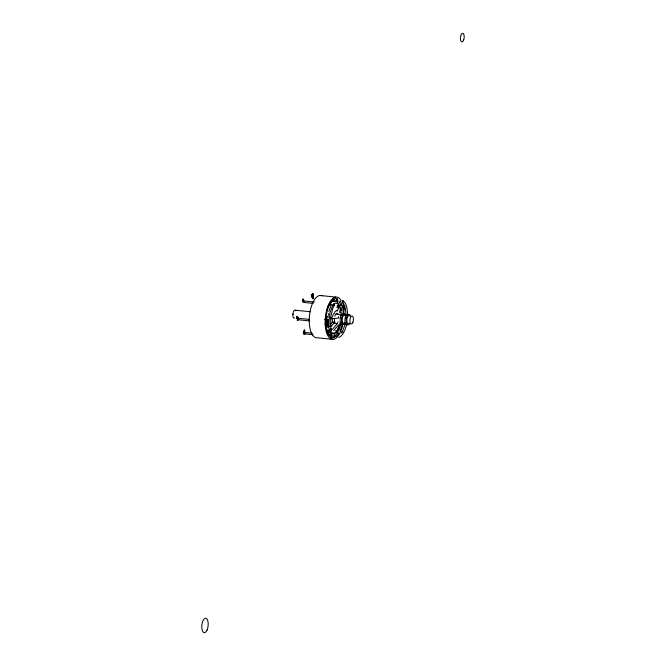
<?xml version="1.0" encoding="UTF-8"?>
<svg xmlns="http://www.w3.org/2000/svg" width="666" height="666" viewBox="0 0 666 666"><rect width="100%" height="100%" fill="white"/><g stroke="black" fill="none" stroke-linecap="round" stroke-linejoin="round"><path stroke-width="1" d="M298.343 317.332L297.236 317.715L297.544 320.18C297.202 319.763 297.627 316.275 298.343 317.724L297.943 317.682A1.565 0.674 -84.2 0 0 297.585 317.632L296.703 318.148L296.703 316.858L297.277 316.825L298.052 319.314M338.611 316.625L338.678 318.073L331.094 318.748M328.937 322.252L329.995 312.545L333.15 304.462A1.457 1.024 -33.1 0 1 333.857 304.087L334.623 304.462L332.675 308.674L330.669 317.524L330.711 326.673L331.535 330.577M326.856 330.286L329.82 330.586L330.036 329.345M332.5 300.041L332.659 301.082L329.995 303.438M336.58 300.641L336.596 301.282L332.467 300.799M340.559 306.044C340.501 303.147 339.086 307.467 337.537 305.769M312.995 297.594L313.178 293.889L312.987 295.271C310.281 294.497 312.812 299.534 312.595 297.336M328.604 335.398L328.987 334.432L326.914 331.385M337.545 300.782L337.163 301.748L339.585 305.977L337.287 305.694M337.704 331.352C336.047 327.714 342.041 324.733 340.001 322.985M328.321 315.326L328.721 313.553M340.368 322.927C339.394 326.864 337.962 331.81 333.749 333.316L327.814 332.717M298.909 319.297L298.535 319.805L297.735 318.781L297.96 319.68L298.701 318.323L309.032 319.372M328.796 311.488L331.585 304.179M345.121 324.384L342.249 332.118M346.578 324.692C345.271 329.445 343.623 335.14 338.886 337.52M304.379 301.956L303.863 302.331L304.087 300.99L314.269 302.006M305.369 333.416L304.92 333.882L305.078 332.451L312.229 333.158M330.636 304.62L330.269 305.128L328.246 304.92M325.15 324.392L328.113 324.692L328.937 323.568L329.387 324.134M331.626 336.089C330.977 337.754 330.744 334.374 331.618 335.364M342.332 301.323L345.038 306.685L346.154 314.976M312.995 297.377C311.954 298.959 311.83 294.489 312.987 295.271M304.712 333.783C302.98 335.348 302.697 330.594 304.504 331.543L304.687 330.17L304.712 333.783L304.079 334.116L303.763 332.251L304.504 331.543M327.164 309.357L328.679 305.394M334.39 335.98L334.648 335.547A1.457 0.475 -77.8 0 1 334.931 335.489L334.707 336.838A1.457 0.475 -77.8 0 1 334.424 336.896L334.315 336.696M332.825 304.82L332.908 305.361M313.345 298.551C312.312 299.792 313.07 296.087 313.436 297.993M336.705 300.091L337.187 299.592L337.495 299.975M325.607 326.59L328.571 326.889L329.287 326.149L326.315 325.849L331.252 326.282L334.673 322.227M340.859 312.171C337.737 314.66 341.525 307.933 340.101 307.792M333.524 336.688L333.175 337.171A14.794 6.402 -84.2 0 1 330.544 337.654M337.129 310.914L339.543 306.685M327.755 321.303L327.672 321.811A1.457 0.549 46.5 0 0 328.155 322.427L328.912 322.685M335.781 336.813A14.794 6.402 -84.2 0 0 338.952 332.842L336.979 332.917L336.755 331.701L333.599 335.323M302.414 299.742C303.896 298.443 302.447 302.289 302.847 301.257C303.971 301.723 303.713 298.26 302.414 299.742C303.554 297.094 303.505 303.271 302.447 301.215M334.548 304.628L334.232 304.986A1.457 1.024 -33.1 0 1 334.007 305.145M302.814 299.783C303.679 297.369 304.487 302.68 302.447 301.698M342.615 300.782C346.869 302.272 347.436 310.531 347.635 314.993M330.469 324.475L332.817 321.678M332.334 329.412L337.404 323.601M333.674 330.577L338.836 324.65M334.673 312.154C334.765 310.93 338.411 310.123 337.262 310.756M297.852 319.83C297.003 321.079 299.983 317.932 297.327 318.365M345.288 315.551L345.313 315.035M341.109 317.341L340.975 318.123M331.152 317.399L331.76 318.073M312.587 295.229L312.579 293.939L313.178 293.889M311.438 294.588L311.447 295.879L311.438 294.588L312.021 294.555L312.029 295.846L311.447 295.879M312.021 294.555L311.846 295.92M312.595 297.552L313.195 297.511M292.557 314.502L293.523 314.069M296.703 316.858L297.277 316.825M334.007 300.483L333.308 300.799L333.333 299.176M296.703 318.148L297.286 318.107M333.591 303.937L335.339 303.163L337.038 303.413L338.486 304.603L337.812 306.951L338.161 307.784L338.902 307.459L336.929 307.259M297.144 320.138L297.735 319.738M304.096 331.51L304.096 330.219L304.687 330.17M304.112 333.832L304.287 330.128M319.763 295.463L335.664 297.078M332.975 299.009L334.449 299.159A14.794 6.402 -84.2 0 1 337.787 298.984M335.264 301.348L337.321 301.556M332.026 301.223L337.196 301.723M343.181 314.402A14.794 6.402 -84.2 0 0 341.974 305.378L340.509 305.228A14.794 6.402 -84.2 0 0 338.753 301.032M304.012 302.456L313.095 303.38M337.079 306.934L339.052 307.134M295.038 310.181L310.298 311.73M336.763 314.427L341.849 314.943M326.323 316.625L328.296 316.825M326.149 316.866L328.13 317.066M326.057 318.939L328.038 319.139M324.916 319.172L327.98 319.705L325.016 319.405M325.732 319.505L327.714 319.705M325.541 319.647L328.313 319.98M325.566 321.054L327.63 321.262M333.749 321.953L334.282 322.011M298.535 319.805L309.632 320.929M325.766 322.577L328.796 322.877M338.461 331.002A14.794 6.402 -84.2 0 0 340.609 324.309L342.074 324.459A14.794 6.402 -84.2 0 1 339.926 331.152M325.258 324.009L328.23 324.309M326.432 325.458L328.413 325.657M326.165 326.173L329.129 326.482M325.99 326.423L328.954 326.723M325.799 326.556L328.763 326.864M327.872 329.961L329.845 330.161M335.522 330.702L337.579 330.91M327.139 330.786L331.094 331.193M326.981 331.119L330.935 331.518M326.806 331.36L330.761 331.76M326.648 331.477L330.602 331.876M328.355 334.573L332.492 335.023M328.388 334.807L331.418 335.115M331.81 335.281L328.729 334.965L331.785 335.339M305.003 333.924L313.078 334.74M333.425 339.402L317.524 337.787A21.304 9.216 -84.2 0 1 309.524 315.284A21.304 9.216 -84.2 0 1 322.144 295.812M332.051 333.067L333.749 333.316M342.299 301.84L343.107 300.466M330.269 305.128L330.111 303.971L330.661 304.054M328.571 326.889L329.82 330.586M330.744 328.604L331.202 329.171M341.375 333.092L341.575 332.009A1.457 1.19 -37.2 0 1 342.316 331.743L343.015 332.018M335.989 300.774L336.596 301.282M330.161 335.406L329.587 335.248M342.815 302.697L345.038 310.04M330.128 331.069L331.485 334.315M332.692 336.563L333.042 337.187L334.648 337.321A14.794 6.402 -84.2 0 1 330.311 336.68A14.794 6.402 -84.2 0 1 327.114 331.102A14.794 6.402 -84.2 0 1 325.907 322.078A14.794 6.402 -84.2 0 1 327.014 312.021A14.794 6.402 -84.2 0 1 330.136 303.638A14.794 6.402 -84.2 0 1 334.449 299.159M340.975 311.788L341.192 315.185M340.276 308.258L340.609 310.731M327.905 323.127L328.113 324.692M325.324 323.801L325.541 325.449M297.727 318.423L297.993 317.665A1.565 0.674 -84.2 0 1 298.343 317.724M327.888 319.472L327.897 321.295M312.779 293.856L312.795 297.469M302.847 301.257L302.847 301.74M297.103 316.899L297.111 318.19M296.878 316.783L296.886 318.065M334.815 316.233A5.22 2.256 -84.2 0 1 338.478 314.494M338.137 321.82A5.22 2.256 -84.2 0 1 335.581 323.41A5.22 2.256 -84.2 0 1 334.39 318.881M334.299 323.426A5.22 2.256 -84.2 0 1 333.183 322.943M332.75 322.202A5.22 2.256 -84.2 0 1 332.251 318.664M332.392 317.307A5.22 2.256 -84.2 0 1 334.79 313.053M294.613 318.107A4.021 1.74 -84.2 0 1 292.94 313.403A4.021 1.74 -84.2 0 1 295.837 310.839M342.457 324.192A5.27 2.281 -84.2 0 1 340.168 318.706A5.27 2.281 -84.2 0 1 343.573 314.069M345.088 323.135A5.27 2.281 -84.2 0 1 341.891 322.66A5.27 2.281 -84.2 0 1 342.707 315.251A5.27 2.281 -84.2 0 1 345.904 315.717M344.38 322.777A4.021 1.74 -84.2 0 1 342.133 319.464A4.021 1.74 -84.2 0 1 344.772 315.393M345.687 318.248A4.021 1.74 -84.2 0 1 345.962 317.316M347.261 324.675A5.27 2.281 -84.2 0 1 344.98 319.197A5.27 2.281 -84.2 0 1 348.376 314.552M349.767 323.609A5.27 2.281 -84.2 0 1 346.57 323.135A5.27 2.281 -84.2 0 1 347.386 315.726A5.27 2.281 -84.2 0 1 350.582 316.192M349.051 323.251A4.021 1.74 -84.2 0 1 346.811 319.938A4.021 1.74 -84.2 0 1 349.442 315.867M344.647 314.235A1.457 0.783 44.4 0 1 345.038 314.618M337.479 332.692A14.794 6.402 -84.2 0 1 334.873 336.255M339.968 333.008A21.304 9.216 -84.2 0 1 327.189 334.34A21.304 9.216 -84.2 0 1 328.221 305.436A21.304 9.216 -84.2 0 1 341.125 300.574M343.198 306.418A21.304 9.216 -84.2 0 1 343.964 314.061M342.948 324.126A21.304 9.216 -84.2 0 1 340.359 332.192M336.313 298.834A14.794 6.402 -84.2 0 1 337.304 299.65M341.084 307.151A14.794 6.402 -84.2 0 1 341.641 310.772M341 322.702A14.794 6.402 -84.2 0 1 340.609 324.309M340.226 301.182A14.794 6.402 -84.2 0 1 341.974 305.378M304.112 332.567C303.579 335.93 303.438 329.678 304.112 332.567M312.604 296.295C312.038 299.692 311.929 293.398 312.604 296.295M313.003 296.337C312.454 299.683 312.329 293.448 313.003 296.337M297.893 319.022C297.394 320.846 297.202 317.59 297.893 319.022M463.678 39.977A4.321 1.865 -84.2 0 0 462.787 33.3A4.321 1.865 -84.2 0 0 460.472 39.502A4.321 1.865 -84.2 0 0 463.678 39.977M207.034 630.128A7.301 3.155 -84.2 0 0 206.127 618.298A7.301 3.155 -84.2 0 0 201.806 627.955A7.301 3.155 -84.2 0 0 207.034 630.128M352.922 322.194A4.021 1.74 -84.2 0 0 352.089 315.984A4.021 1.74 -84.2 0 0 349.933 321.761A4.021 1.74 -84.2 0 0 352.922 322.194"/></g></svg>
